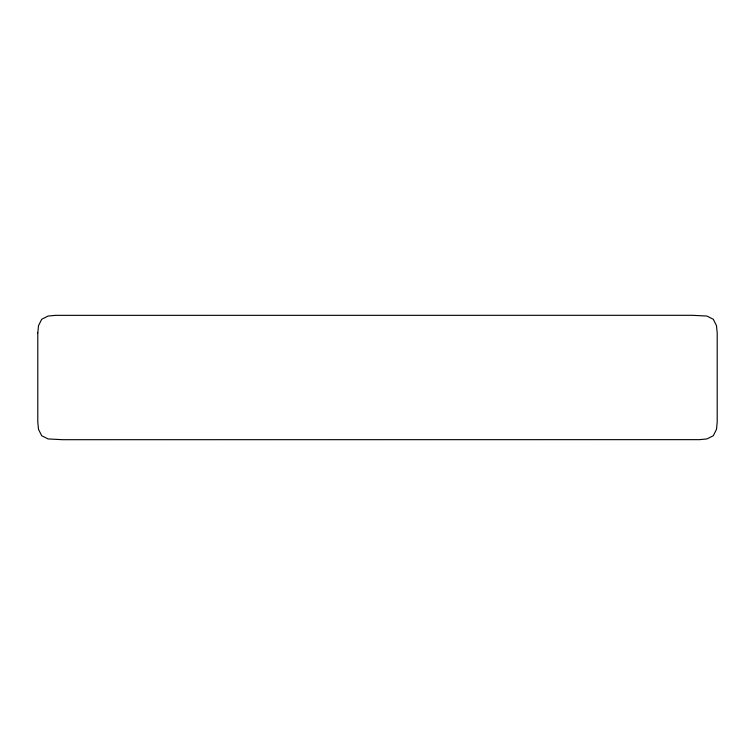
<?xml version="1.0" encoding="UTF-8"?>
<svg xmlns="http://www.w3.org/2000/svg" width="755" height="755" viewBox="0 0 755 755"><rect width="100%" height="100%" fill="white"/><g stroke="black" fill="none" stroke-linecap="round" stroke-linejoin="round"><path stroke-width="1.13" d="M37.797 332.908L37.797 422.092L38.505 429.321L41.704 435.739L48.122 438.948L62.627 439.693L699.649 439.646L706.878 438.948L713.296 435.739L716.495 429.321L717.203 422.092L717.203 332.908L716.495 325.679L713.296 319.261L706.878 316.052L692.373 315.307L55.351 315.354L48.122 316.052L41.704 319.261L38.505 325.679L37.797 332.908"/></g></svg>
